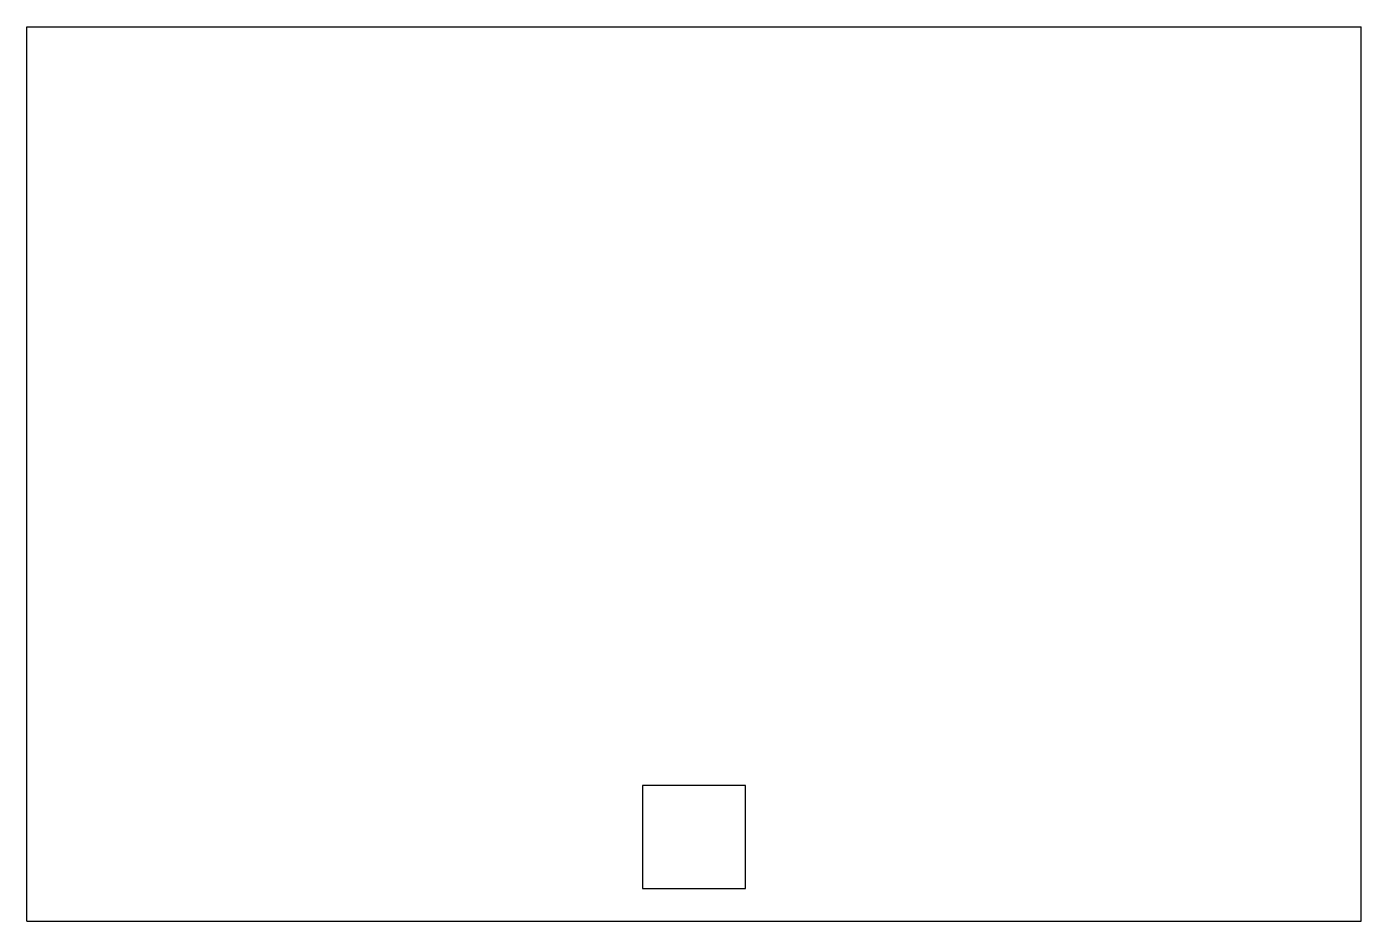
# Model space of a CAD drawing. Header units: inches. Extents: x 0 to 36.4, y 0 to 24.4.
import ezdxf

# ---------------------------------------------------------------- set-up
doc = ezdxf.new("R2010")
doc.units = ezdxf.units.IN
doc.header["$MEASUREMENT"] = 0

msp = doc.modelspace()

# ---------------------------------------------------------------- linework, layer by layer
at = {"color": 7, "linetype": 'Continuous', "lineweight": 25}
for p, q in [((0, 24.375), (36.375, 24.375)), ((0, 0), (0, 24.375)), ((36.375, 0), (36.375, 24.375)), ((16.78125, 3.7025), (16.78125, 0.89)), ((19.59375, 3.7025), (16.78125, 3.7025)), ((19.59375, 0.89), (19.59375, 3.7025)), ((16.78125, 0.89), (19.59375, 0.89)), ((0, 0), (36.375, 0))]:
    msp.add_line(p, q, dxfattribs=at)

doc.saveas('drawing.dxf')
